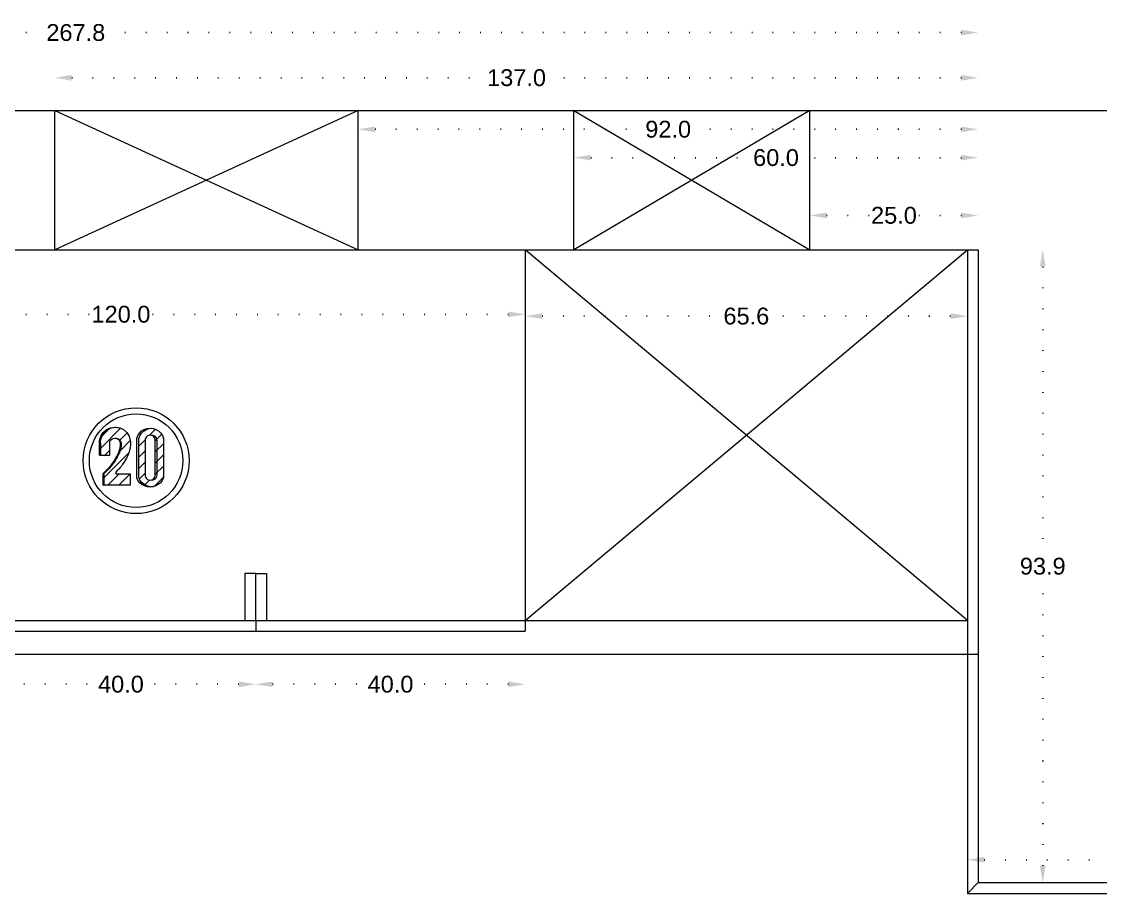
# Model space of a CAD drawing. Header units: inches. Extents: x 104 to 9740, y 936 to 6735.
# Drawn here: x 5941.3 to 6101.4, y 2145.3 to 2274.7 of the extents above; entities that cross this region are included whole.
import ezdxf

# ---------------------------------------------------------------- set-up
doc = ezdxf.new("R2010")
doc.units = ezdxf.units.IN
doc.header["$MEASUREMENT"] = 0
doc.linetypes.add('ACAD_ISO07W100', pattern=[3, 0, -3])
doc.styles.get("Standard").update_dxf_attribs({"font": 'arial.ttf'})
doc.dimstyles.new('Copy of Standard', dxfattribs={"dimtxt": 2.5, "dimasz": 2.5, "dimexe": 0.18, "dimexo": 0.0625, "dimgap": 0.09, "dimtad": 0, "dimtih": 1, "dimtoh": 1, "dimdec": 1, "dimzin": 0, "dimdsep": 46, "dimtxsty": 'Standard', "dimcen": 0.09, "dimse1": 1, "dimse2": 1, "dimadec": 0, "dimazin": 0, "dimtfac": 1, "dimtdec": 1, "dimtix": 1, "dimtofl": 0, "dimtmove": 0, "dimatfit": 3, "dimfxl": 1, "dimtolj": 1, "dimtzin": 0, "dimarcsym": 0})

# ---------------------------------------------------------------- blocks, each defined once
blk = doc.blocks.new('*D543')
at = {"color": 0, "linetype": 'ACAD_ISO07W100', "lineweight": -2, "transparency": 16777216}
for p, q in [((6092.86, 2238.29), (6092.86, 2195.2)), ((6092.86, 2149.39), (6092.86, 2192.47))]:
    blk.add_line(p, q, dxfattribs=at)
at = {"color": 0, "transparency": 16777216}
for points in [[(6092.44, 2238.29), (6093.28, 2238.29), (6092.86, 2240.79)], [(6092.44, 2149.39), (6093.28, 2149.39), (6092.86, 2146.89)]]:
    blk.add_solid(points, dxfattribs=at)
at = {"layer": 'Defpoints', "color": 0, "transparency": 16777216}
for p in [(6083.28, 2240.79), (6083.28, 2146.89), (6092.86, 2146.89)]:
    blk.add_point(p, dxfattribs=at)
at = {"color": 0, "lineweight": 20, "transparency": 16777216, "insert": (6092.86, 2193.84), "char_height": 2.5, "attachment_point": 5}
blk.add_mtext('\\A1;93.9', dxfattribs=at)
blk = doc.blocks.new('*D544')
at = {"color": 0, "linetype": 'ACAD_ISO07W100', "lineweight": -2, "transparency": 16777216}
for p, q in [((5817.98, 2273.04), (5945.05, 2273.04)), ((6080.78, 2273.04), (5953.71, 2273.04))]:
    blk.add_line(p, q, dxfattribs=at)
at = {"color": 0, "transparency": 16777216}
for points in [[(5817.98, 2273.46), (5817.98, 2272.62), (5815.48, 2273.04)], [(6080.78, 2273.46), (6080.78, 2272.62), (6083.28, 2273.04)]]:
    blk.add_solid(points, dxfattribs=at)
at = {"layer": 'Defpoints', "color": 0, "transparency": 16777216}
for p in [(5815.48, 2273.04), (5815.48, 2240.79), (6083.28, 2240.79)]:
    blk.add_point(p, dxfattribs=at)
at = {"color": 0, "lineweight": 20, "transparency": 16777216, "insert": (5949.38, 2273.04), "char_height": 2.5, "attachment_point": 5}
blk.add_mtext('\\A1;267.8', dxfattribs=at)
blk = doc.blocks.new('*D548')
at = {"color": 0, "linetype": 'ACAD_ISO07W100', "lineweight": -2, "transparency": 16777216}
for p, q in [((6060.78, 2245.91), (6067.43, 2245.91)), ((6080.78, 2245.91), (6074.13, 2245.91))]:
    blk.add_line(p, q, dxfattribs=at)
at = {"color": 0, "transparency": 16777216}
for points in [[(6060.78, 2246.33), (6060.78, 2245.49), (6058.28, 2245.91)], [(6080.78, 2246.33), (6080.78, 2245.49), (6083.28, 2245.91)]]:
    blk.add_solid(points, dxfattribs=at)
at = {"layer": 'Defpoints', "color": 0, "transparency": 16777216}
for p in [(6058.28, 2245.91), (6058.28, 2240.79), (6083.28, 2240.79)]:
    blk.add_point(p, dxfattribs=at)
at = {"color": 0, "lineweight": 20, "transparency": 16777216, "insert": (6070.78, 2245.91), "char_height": 2.5, "attachment_point": 5}
blk.add_mtext('\\A1;25.0', dxfattribs=at)
blk = doc.blocks.new('*D504')
at = {"color": 0, "linetype": 'ACAD_ISO07W100', "lineweight": -2, "transparency": 16777216}
for p, q in [((6025.78, 2254.48), (6049.94, 2254.48)), ((6080.78, 2254.48), (6056.62, 2254.48))]:
    blk.add_line(p, q, dxfattribs=at)
at = {"color": 0, "transparency": 16777216}
for points in [[(6025.78, 2254.9), (6025.78, 2254.07), (6023.28, 2254.48)], [(6080.78, 2254.9), (6080.78, 2254.07), (6083.28, 2254.48)]]:
    blk.add_solid(points, dxfattribs=at)
at = {"layer": 'Defpoints', "color": 0, "transparency": 16777216}
for p in [(6023.28, 2261.49), (6083.28, 2261.45), (6023.28, 2254.48)]:
    blk.add_point(p, dxfattribs=at)
at = {"color": 0, "lineweight": 20, "transparency": 16777216, "insert": (6053.28, 2254.48), "char_height": 2.5, "attachment_point": 5}
blk.add_mtext('\\A1;60.0', dxfattribs=at)
blk = doc.blocks.new('*D505')
at = {"color": 0, "linetype": 'ACAD_ISO07W100', "lineweight": -2, "transparency": 16777216}
for p, q in [((5993.78, 2258.69), (6033.95, 2258.69)), ((6080.78, 2258.69), (6040.61, 2258.69))]:
    blk.add_line(p, q, dxfattribs=at)
at = {"color": 0, "transparency": 16777216}
for points in [[(5993.78, 2259.1), (5993.78, 2258.27), (5991.28, 2258.69)], [(6080.78, 2259.1), (6080.78, 2258.27), (6083.28, 2258.69)]]:
    blk.add_solid(points, dxfattribs=at)
at = {"layer": 'Defpoints', "color": 0, "transparency": 16777216}
for p in [(5991.28, 2261.49), (6083.28, 2261.49), (5991.28, 2258.69)]:
    blk.add_point(p, dxfattribs=at)
at = {"color": 0, "lineweight": 20, "transparency": 16777216, "insert": (6037.28, 2258.69), "char_height": 2.5, "attachment_point": 5}
blk.add_mtext('\\A1;92.0', dxfattribs=at)
blk = doc.blocks.new('*D549')
at = {"color": 0, "linetype": 'ACAD_ISO07W100', "lineweight": -2, "transparency": 16777216}
for p, q in [((5948.78, 2266.34), (6010.59, 2266.34)), ((6080.78, 2266.34), (6018.97, 2266.34))]:
    blk.add_line(p, q, dxfattribs=at)
at = {"color": 0, "transparency": 16777216}
for points in [[(5948.78, 2266.76), (5948.78, 2265.92), (5946.28, 2266.34)], [(6080.78, 2266.76), (6080.78, 2265.92), (6083.28, 2266.34)]]:
    blk.add_solid(points, dxfattribs=at)
at = {"layer": 'Defpoints', "color": 0, "transparency": 16777216}
for p in [(5946.28, 2266.34), (5946.28, 2261.45), (6083.28, 2261.45)]:
    blk.add_point(p, dxfattribs=at)
at = {"color": 0, "lineweight": 20, "transparency": 16777216, "insert": (6014.78, 2266.34), "char_height": 2.5, "attachment_point": 5}
blk.add_mtext('\\A1;137.0', dxfattribs=at)
blk = doc.blocks.new('*D557')
at = {"color": 0, "linetype": 'ACAD_ISO07W100', "lineweight": -2, "transparency": 16777216}
for p, q in [((5898.58, 2231.23), (5951.89, 2231.23)), ((6013.58, 2231.23), (5960.27, 2231.23))]:
    blk.add_line(p, q, dxfattribs=at)
at = {"color": 0, "transparency": 16777216}
for points in [[(5898.58, 2231.65), (5898.58, 2230.82), (5896.08, 2231.23)], [(6013.58, 2231.65), (6013.58, 2230.82), (6016.08, 2231.23)]]:
    blk.add_solid(points, dxfattribs=at)
at = {"layer": 'Defpoints', "color": 0, "transparency": 16777216}
for p in [(5896.08, 2240.79), (6016.08, 2240.79), (6016.08, 2231.23)]:
    blk.add_point(p, dxfattribs=at)
at = {"color": 0, "lineweight": 20, "transparency": 16777216, "insert": (5956.08, 2231.23), "char_height": 2.5, "attachment_point": 5}
blk.add_mtext('\\A1;120.0', dxfattribs=at)
blk = doc.blocks.new('*D499')
at = {"color": 0, "linetype": 'ACAD_ISO07W100', "lineweight": -2, "transparency": 16777216}
for p, q in [((5978.58, 2176.33), (5992.7, 2176.33)), ((6013.58, 2176.33), (5999.46, 2176.33))]:
    blk.add_line(p, q, dxfattribs=at)
at = {"color": 0, "transparency": 16777216}
for points in [[(5978.58, 2176.74), (5978.58, 2175.91), (5976.08, 2176.33)], [(6013.58, 2176.74), (6013.58, 2175.91), (6016.08, 2176.33)]]:
    blk.add_solid(points, dxfattribs=at)
at = {"layer": 'Defpoints', "color": 0, "transparency": 16777216}
for p in [(5976.08, 2184.19), (6016.08, 2184.19), (5976.08, 2176.33)]:
    blk.add_point(p, dxfattribs=at)
at = {"color": 0, "lineweight": 20, "transparency": 16777216, "insert": (5996.08, 2176.33), "char_height": 2.5, "attachment_point": 5}
blk.add_mtext('\\A1;40.0', dxfattribs=at)
blk = doc.blocks.new('*D500')
at = {"color": 0, "linetype": 'ACAD_ISO07W100', "lineweight": -2, "transparency": 16777216}
for p, q in [((5938.58, 2176.33), (5952.7, 2176.33)), ((5973.58, 2176.33), (5959.46, 2176.33))]:
    blk.add_line(p, q, dxfattribs=at)
at = {"color": 0, "transparency": 16777216}
for points in [[(5938.58, 2176.74), (5938.58, 2175.91), (5936.08, 2176.33)], [(5973.58, 2176.74), (5973.58, 2175.91), (5976.08, 2176.33)]]:
    blk.add_solid(points, dxfattribs=at)
at = {"layer": 'Defpoints', "color": 0, "transparency": 16777216}
for p in [(5936.08, 2184.19), (5976.08, 2184.19), (5936.08, 2176.33)]:
    blk.add_point(p, dxfattribs=at)
at = {"color": 0, "lineweight": 20, "transparency": 16777216, "insert": (5956.08, 2176.33), "char_height": 2.5, "attachment_point": 5}
blk.add_mtext('\\A1;40.0', dxfattribs=at)
blk = doc.blocks.new('*D502')
at = {"color": 0, "linetype": 'ACAD_ISO07W100', "lineweight": -2, "transparency": 16777216}
for p, q in [((6018.58, 2230.96), (6045.54, 2230.96)), ((6079.18, 2230.96), (6052.22, 2230.96))]:
    blk.add_line(p, q, dxfattribs=at)
at = {"color": 0, "transparency": 16777216}
for points in [[(6018.58, 2231.38), (6018.58, 2230.54), (6016.08, 2230.96)], [(6079.18, 2231.38), (6079.18, 2230.54), (6081.68, 2230.96)]]:
    blk.add_solid(points, dxfattribs=at)
at = {"layer": 'Defpoints', "color": 0, "transparency": 16777216}
for p in [(6016.08, 2240.79), (6081.68, 2240.79), (6016.08, 2230.96)]:
    blk.add_point(p, dxfattribs=at)
at = {"color": 0, "lineweight": 20, "transparency": 16777216, "insert": (6048.88, 2230.96), "char_height": 2.5, "attachment_point": 5}
blk.add_mtext('\\A1;65.6', dxfattribs=at)
blk = doc.blocks.new('*D541')
at = {"color": 0, "linetype": 'ACAD_ISO07W100', "lineweight": -2, "transparency": 16777216}
for p, q in [((6084.18, 2150.28), (6125.64, 2150.28)), ((6173.28, 2150.28), (6131.83, 2150.28))]:
    blk.add_line(p, q, dxfattribs=at)
at = {"color": 0, "transparency": 16777216}
for points in [[(6084.18, 2150.7), (6084.18, 2149.87), (6081.68, 2150.28)], [(6173.28, 2150.7), (6173.28, 2149.87), (6175.78, 2150.28)]]:
    blk.add_solid(points, dxfattribs=at)
at = {"layer": 'Defpoints', "color": 0, "transparency": 16777216}
for p in [(6175.78, 2150.28), (6081.68, 2145.29), (6175.78, 2145.29)]:
    blk.add_point(p, dxfattribs=at)
at = {"color": 0, "lineweight": 20, "transparency": 16777216, "insert": (6128.73, 2150.28), "char_height": 2.5, "attachment_point": 5}
blk.add_mtext('\\A1;94.1', dxfattribs=at)

msp = doc.modelspace()

# ---------------------------------------------------------------- hatches: boundary and pattern name
at = {"lineweight": 20}
h = msp.add_hatch(dxfattribs=at)
h.set_pattern_fill('ANSI31', color=256, scale=9.218651)
h.set_pattern_definition([(45, (5281.4751, 2781.5449), (-0.8148213, 0.8148213), [])])
h.paths.add_polyline_path([(5957.47, 2207.58), (5955.32, 2207.58), (5955.32, 2207.83), (5955.54, 2208.04), (5955.75, 2208.26), (5955.95, 2208.49), (5956.14, 2208.72), (5956.32, 2208.97), (5956.5, 2209.22), (5956.66, 2209.47), (5956.81, 2209.74), (5956.95, 2210), (5957.08, 2210.28), (5957.2, 2210.56), (5957.24, 2210.67), (5957.3, 2210.84), (5957.36, 2211.02), (5957.41, 2211.2), (5957.45, 2211.39), (5957.47, 2211.57), (5957.49, 2211.76), (5957.5, 2211.95), (5957.5, 2212.13), (5957.49, 2212.32), (5957.47, 2212.51), (5957.29, 2213.14), (5956.94, 2213.7), (5956.44, 2214.14), (5955.9, 2214.38), (5955.34, 2214.47), (5954.69, 2214.37), (5954.09, 2214.1), (5953.6, 2213.67), (5953.25, 2213.12), (5953.07, 2212.49), (5953.08, 2211.83), (5953.08, 2210.33), (5954.43, 2210.33), (5954.43, 2212.31), (5954.55, 2212.54), (5954.73, 2212.71), (5954.94, 2212.82), (5955.19, 2212.86), (5955.34, 2212.84), (5955.43, 2212.82), (5955.43, 2212.82), (5955.57, 2212.8), (5955.79, 2212.69), (5955.96, 2212.52), (5956.08, 2212.31), (5956.12, 2212.07), (5956.12, 2211.92), (5956.11, 2211.77), (5956.1, 2211.62), (5956.08, 2211.46), (5956.05, 2211.31), (5956.01, 2211.17), (5955.97, 2211.02), (5955.92, 2210.88), (5955.86, 2210.73), (5955.79, 2210.6), (5955.72, 2210.44), (5955.58, 2210.15), (5955.42, 2209.86), (5955.25, 2209.58), (5955.07, 2209.31), (5954.88, 2209.04), (5954.68, 2208.78), (5954.48, 2208.53), (5954.26, 2208.29), (5954.03, 2208.05), (5953.8, 2207.82), (5953.55, 2207.61), (5953.55, 2205.94), (5957.47, 2205.94)])
h = msp.add_hatch(dxfattribs=at)
h.set_pattern_fill('ANSI31', color=256, scale=9.393641)
h.set_pattern_definition([(45, (5267.1936, 2792.1619), (-0.8302884, 0.8302884), [])])
h.paths.add_polyline_path([(5958.72, 2212.79), (5958.72, 2207), (5958.9, 2206.62), (5959.16, 2206.28), (5959.49, 2206.01), (5959.86, 2205.8), (5960.26, 2205.67), (5960.68, 2205.63), (5960.91, 2205.66), (5961.24, 2205.76), (5961.62, 2205.97), (5961.94, 2206.24), (5962.21, 2206.58), (5962.39, 2206.97), (5962.39, 2212.81), (5962.24, 2213.23), (5961.99, 2213.61), (5961.67, 2213.93), (5961.28, 2214.16), (5960.91, 2214.29), (5960.68, 2214.32), (5960.24, 2214.27), (5959.82, 2214.12), (5959.44, 2213.89), (5959.12, 2213.58), (5958.87, 2213.2)])
h.paths.add_polyline_path([(5961.17, 2207.03), (5960.52, 2206.53), (5959.72, 2206.86), (5959.65, 2207.39), (5959.65, 2212.9), (5960.3, 2213.39), (5960.6, 2213.27), (5960.94, 2213.23), (5961.17, 2212.66)], flags=16)

# ---------------------------------------------------------------- linework, layer by layer
for p, q in [((5583.58, 2261.49), (6175.78, 2261.49)), ((5946.28, 2240.79), (5946.28, 2261.49)), ((5946.28, 2261.49), (5991.28, 2240.79)), ((5991.28, 2261.49), (5946.28, 2240.79)), ((5991.28, 2240.79), (5991.28, 2261.49)), ((6023.28, 2240.79), (6023.28, 2261.49)), ((6023.28, 2261.49), (6058.28, 2240.79)), ((6058.28, 2261.49), (6023.28, 2240.79)), ((6058.28, 2240.79), (6058.28, 2261.49)), ((5815.48, 2240.79), (6083.28, 2240.79)), ((6016.08, 2240.79), (6016.08, 2184.19)), ((6016.08, 2185.79), (6081.68, 2240.79)), ((6081.68, 2185.79), (6016.08, 2240.79)), ((6081.68, 2240.79), (6081.68, 2145.29)), ((6083.28, 2240.79), (6083.28, 2146.89)), ((5976.08, 2192.79), (5974.48, 2192.79)), ((5974.48, 2192.79), (5974.48, 2185.79)), ((5976.08, 2185.79), (5976.08, 2192.79)), ((5976.08, 2192.79), (5977.68, 2192.79)), ((5977.68, 2192.79), (5977.68, 2185.79)), ((5896.08, 2185.79), (6016.08, 2185.79)), ((5976.08, 2185.79), (5976.08, 2184.19)), ((6016.08, 2185.79), (6081.68, 2185.79)), ((5817.08, 2184.19), (6016.08, 2184.19)), ((5817.08, 2180.79), (6083.28, 2180.79)), ((6081.68, 2145.29), (6083.28, 2146.89)), ((6083.28, 2146.89), (6175.78, 2146.89)), ((6081.68, 2145.29), (6175.78, 2145.29))]:
    msp.add_line(p, q, dxfattribs=at)
for points in [[(5952.91, 2210.33), (5952.91, 2211.85), (5952.9, 2212.51), (5953.08, 2213.14), (5953.44, 2213.7), (5953.93, 2214.14), (5954.53, 2214.41), (5955.19, 2214.51), (5955.84, 2214.41), (5955.9, 2214.38), (5956.44, 2214.14), (5956.94, 2213.7), (5957.29, 2213.14), (5957.47, 2212.51), (5957.49, 2212.32), (5957.5, 2212.13), (5957.5, 2211.95), (5957.49, 2211.76), (5957.47, 2211.57), (5957.45, 2211.39), (5957.41, 2211.2), (5957.36, 2211.02), (5957.3, 2210.84), (5957.24, 2210.67), (5957.2, 2210.56), (5957.08, 2210.28), (5956.95, 2210), (5956.81, 2209.74), (5956.66, 2209.47), (5956.5, 2209.22), (5956.32, 2208.97), (5956.14, 2208.72), (5955.95, 2208.49), (5955.75, 2208.26), (5955.54, 2208.04), (5955.32, 2207.83), (5955.32, 2207.58), (5957.47, 2207.58), (5957.47, 2205.94), (5957.47, 2205.9), (5953.39, 2205.9)], [(5953.08, 2210.33), (5953.08, 2211.83), (5953.07, 2212.49), (5953.25, 2213.12), (5953.6, 2213.67), (5954.09, 2214.1), (5954.69, 2214.37), (5955.34, 2214.47), (5955.9, 2214.38)], [(5960.91, 2205.66), (5960.68, 2205.63), (5960.26, 2205.67), (5959.86, 2205.8), (5959.49, 2206.01), (5959.16, 2206.28), (5958.9, 2206.62), (5958.72, 2207), (5958.72, 2212.79), (5958.87, 2213.2), (5959.12, 2213.58), (5959.44, 2213.89), (5959.82, 2214.12), (5960.24, 2214.27), (5960.68, 2214.32), (5960.91, 2214.29)], [(5952.91, 2210.33), (5953.08, 2210.33), (5954.43, 2210.33), (5954.43, 2212.26), (5954.44, 2212.33), (5954.55, 2212.54), (5954.73, 2212.71), (5954.94, 2212.82), (5955.19, 2212.86), (5955.34, 2212.84), (5955.43, 2212.82), (5955.43, 2212.82)], [(5955.82, 2212.54), (5955.93, 2212.33), (5955.98, 2212.09), (5955.98, 2211.94), (5955.97, 2211.78), (5955.95, 2211.63), (5955.93, 2211.48), (5955.9, 2211.32), (5955.87, 2211.17), (5955.82, 2211.03), (5955.77, 2210.88), (5955.71, 2210.74), (5955.65, 2210.6), (5955.58, 2210.44), (5955.43, 2210.14), (5955.27, 2209.86), (5955.1, 2209.57), (5954.92, 2209.3), (5954.73, 2209.03), (5954.53, 2208.77), (5954.32, 2208.51), (5954.1, 2208.27), (5953.87, 2208.03), (5953.63, 2207.8), (5953.39, 2207.58), (5953.39, 2205.9), (5953.55, 2205.94), (5957.47, 2205.94)], [(5955.82, 2212.54), (5955.64, 2212.71), (5955.43, 2212.82), (5955.57, 2212.8), (5955.79, 2212.69), (5955.96, 2212.52), (5956.08, 2212.31), (5956.12, 2212.07), (5956.12, 2211.92), (5956.11, 2211.77), (5956.1, 2211.62), (5956.08, 2211.46), (5956.05, 2211.31), (5956.01, 2211.17), (5955.97, 2211.02), (5955.92, 2210.88), (5955.86, 2210.73), (5955.79, 2210.6), (5955.72, 2210.44), (5955.58, 2210.15), (5955.42, 2209.86), (5955.25, 2209.58), (5955.07, 2209.31), (5954.88, 2209.04), (5954.68, 2208.78), (5954.48, 2208.53), (5954.26, 2208.29), (5954.03, 2208.05), (5953.8, 2207.82), (5953.55, 2207.61)], [(5960.68, 2206.67), (5960.88, 2206.69), (5961.06, 2206.77), (5961.22, 2206.89), (5961.34, 2207.04), (5961.41, 2207.23), (5961.44, 2207.42), (5961.44, 2212.5), (5961.41, 2212.7), (5961.34, 2212.88), (5961.22, 2213.04), (5961.06, 2213.16), (5960.88, 2213.23), (5960.68, 2213.26), (5960.41, 2213.29), (5960.21, 2213.26), (5960.03, 2213.19), (5959.87, 2213.07), (5959.75, 2212.91), (5959.67, 2212.73), (5959.65, 2212.53), (5959.65, 2207.39)], [(5959.65, 2207.39), (5959.67, 2207.2), (5959.75, 2207.01), (5959.87, 2206.86), (5960.03, 2206.73), (5960.21, 2206.66), (5960.41, 2206.63), (5960.61, 2206.66), (5960.79, 2206.73), (5960.95, 2206.86), (5961.07, 2207.01), (5961.15, 2207.2), (5961.17, 2207.39), (5961.17, 2212.53), (5961.15, 2212.73), (5961.07, 2212.91), (5960.95, 2213.07), (5960.79, 2213.19), (5960.61, 2213.26), (5960.41, 2213.29)], [(5953.39, 2207.58), (5953.55, 2207.61), (5953.55, 2205.94)]]:
    msp.add_lwpolyline(points, dxfattribs=at)
msp.add_lwpolyline([(5961.94, 2206.24), (5961.62, 2205.97), (5961.24, 2205.76), (5960.91, 2205.66), (5960.84, 2205.63), (5960.41, 2205.59), (5959.98, 2205.63), (5959.58, 2205.76), (5959.2, 2205.97), (5958.88, 2206.24), (5958.61, 2206.58), (5958.43, 2206.97), (5958.43, 2212.81), (5958.58, 2213.23), (5958.83, 2213.61), (5959.15, 2213.93), (5959.54, 2214.16), (5959.96, 2214.31), (5960.41, 2214.36), (5960.86, 2214.31), (5960.91, 2214.29), (5961.28, 2214.16), (5961.67, 2213.93), (5961.99, 2213.61), (5962.24, 2213.23), (5962.39, 2212.81), (5962.39, 2206.97), (5962.21, 2206.58)], close=True, dxfattribs=at)
for radius in [7.86, 6.94]:
    msp.add_circle((5958.33, 2209.51), radius, dxfattribs=at)

# ---------------------------------------------------------------- dimensions: what is measured, and where the dimension line sits
for base, p1, p2, angle, picture, middle in [((5815.48, 2273.04), (6083.28, 2240.79), (5815.48, 2240.79), 180, '*D544', (5949.38, 2273.04)), ((5946.28, 2266.34), (6083.28, 2261.45), (5946.28, 2261.45), 180, '*D549', (6014.78, 2266.34)), ((5991.28, 2258.69), (6083.28, 2261.49), (5991.28, 2261.49), 180, '*D505', (6037.28, 2258.69)), ((6023.28, 2254.48), (6083.28, 2261.45), (6023.28, 2261.49), 180, '*D504', (6053.28, 2254.48)), ((6058.28, 2245.91), (6083.28, 2240.79), (6058.28, 2240.79), 180, '*D548', (6070.78, 2245.91)), ((6092.86, 2146.89), (6083.28, 2240.79), (6083.28, 2146.89), 270, '*D543', (6092.86, 2193.84))]:
    dim = msp.add_linear_dim(base=base, p1=p1, p2=p2, angle=angle, dimstyle='Copy of Standard', dxfattribs=at)
    dim.commit()
    dim.dimension.update_dxf_attribs({"geometry": picture, "text_midpoint": middle, "dimtype": 160})
for base, p1, p2, picture, middle in [((6016.08, 2231.23), (5896.08, 2240.79), (6016.08, 2240.79), '*D557', (5956.08, 2231.23)), ((6016.08, 2230.96), (6081.68, 2240.79), (6016.08, 2240.79), '*D502', (6048.88, 2230.96)), ((5936.08, 2176.33), (5976.08, 2184.19), (5936.08, 2184.19), '*D500', (5956.08, 2176.33)), ((5976.08, 2176.33), (6016.08, 2184.19), (5976.08, 2184.19), '*D499', (5996.08, 2176.33))]:
    dim = msp.add_linear_dim(base=base, p1=p1, p2=p2, angle=180, dimstyle='Copy of Standard', dxfattribs=at)
    dim.commit()
    dim.dimension.update_dxf_attribs({"geometry": picture, "text_midpoint": middle})
dim = msp.add_linear_dim(base=(6175.78, 2150.28), p1=(6081.68, 2145.29), p2=(6175.78, 2145.29), dimstyle='Copy of Standard', dxfattribs=at)
dim.commit()
dim.dimension.update_dxf_attribs({"geometry": '*D541', "text_midpoint": (6128.73, 2150.28)})

doc.saveas('drawing.dxf')
